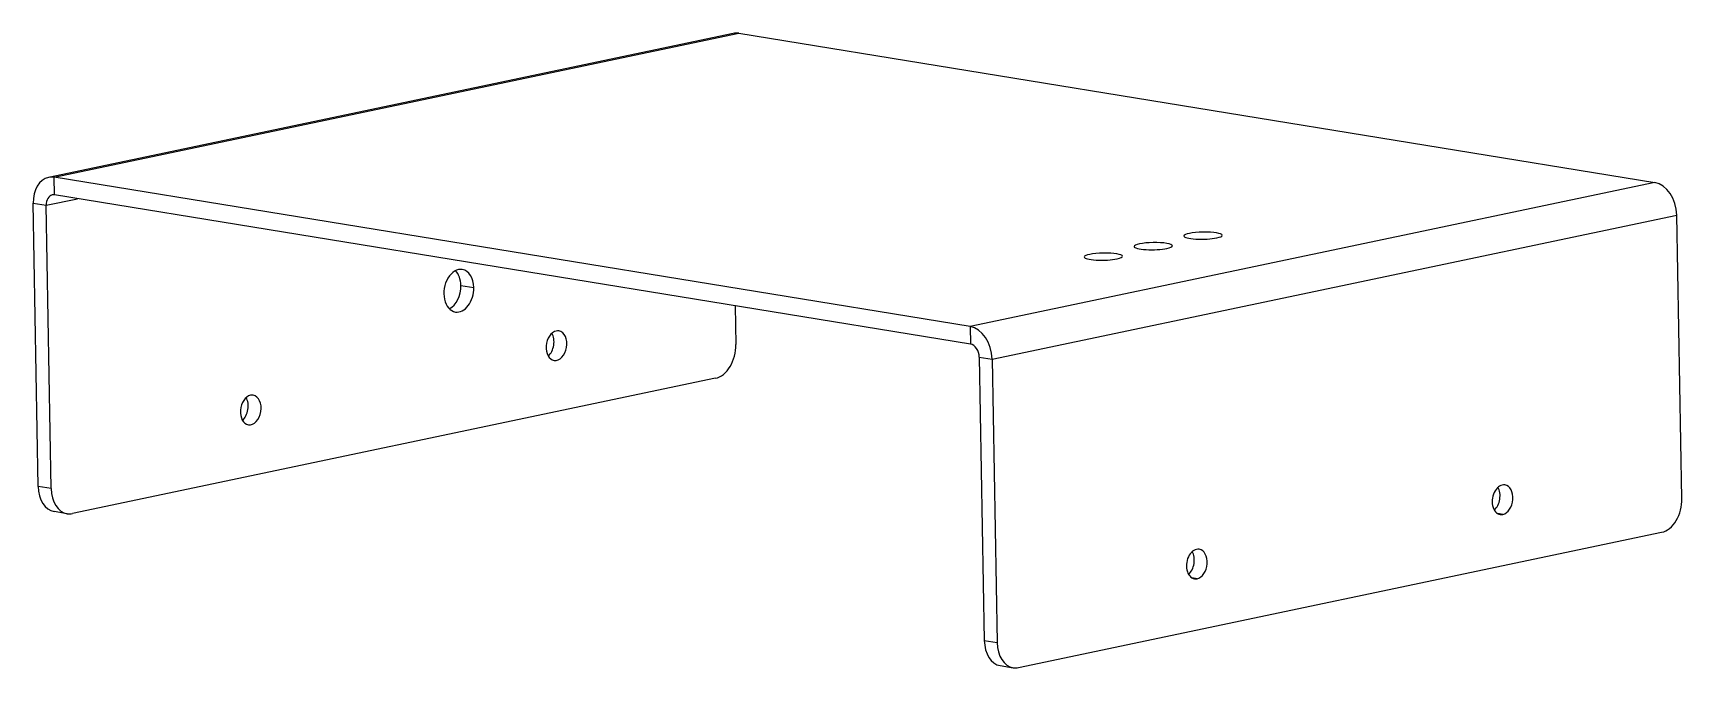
# Model space of a CAD drawing. Header units: millimetres. Extents: x 80 to 217, y 78 to 132.
import ezdxf

# ---------------------------------------------------------------- set-up
doc = ezdxf.new("R2010")
doc.units = ezdxf.units.MM
doc.layers.add('View014', color=7, linetype='CONTINUOUS')

msp = doc.modelspace()

# ---------------------------------------------------------------- linework, layer by layer
at = {"layer": 'View014'}
for p, q in [((138.113, 131.499), (80.8946, 119.465)), ((81.3655, 119.474), (138.583, 131.509)), ((138.583, 131.509), (215.126, 119.048)), ((81.3917, 118.001), (81.3655, 119.474)), ((157.908, 107.014), (81.3655, 119.474)), ((215.126, 119.048), (157.908, 107.014)), ((80.0319, 93.6374), (79.6107, 117.311)), ((79.6107, 117.311), (80.6898, 117.136)), ((80.6898, 117.136), (83.3149, 117.688)), ((157.934, 105.541), (81.3917, 118.001)), ((81.111, 93.4618), (80.6898, 117.136)), ((159.75, 104.265), (216.968, 116.3)), ((217.389, 92.6259), (216.968, 116.3)), ((115.349, 110.433), (116.428, 110.257)), ((138.271, 108.742), (138.329, 105.496)), ((157.908, 107.014), (157.934, 105.541)), ((158.671, 104.441), (159.75, 104.265)), ((158.671, 104.441), (159.092, 80.7672)), ((159.75, 104.265), (160.171, 80.5915)), ((136.637, 102.675), (82.8907, 91.3711)), ((81.111, 93.4618), (80.0319, 93.6374)), ((82.4453, 91.3594), (81.3662, 91.535)), ((202.427, 91.3031), (201.995, 91.3735)), ((161.951, 78.5009), (215.697, 89.8049)), ((176.874, 85.9286), (176.442, 85.9989)), ((159.092, 80.7672), (160.171, 80.5915)), ((160.426, 78.6648), (161.506, 78.4891))]:
    msp.add_line(p, q, dxfattribs=at)
for centre, major_axis, ratio, start_param, end_param in [((138.627, 129.053), (-0.5146, 2.4465), 0.704619, 6.0174, 0), ((81.4092, 117.019), (-0.5146, 2.4465), 0.704619, 0, 1.30501), ((81.4092, 117.019), (-0.5146, 2.4465), 0.704619, 6.0174, 0), ((215.17, 116.593), (0.5146, -2.4465), 0.704619, -4.97817, -3.40738), ((81.4092, 117.019), (-0.2058, 0.9786), 0.704619, 0, 1.30501), ((81.4092, 117.019), (-0.2058, 0.9786), 0.704619, 6.0174, 0), ((177.373, 114.597), (1.5998, 0.0285), 0.186384, 0, 3.14159), ((177.373, 114.597), (1.5998, 0.0285), 0.186384, 3.14159, 5.51215), ((177.373, 114.597), (1.5998, 0.0285), 0.186384, 5.51215, 0), ((169.041, 112.845), (1.5998, 0.0285), 0.186384, 0, 3.14159), ((173.207, 113.721), (1.5998, 0.0285), 0.186384, 0, 3.14159), ((173.207, 113.721), (1.5998, 0.0285), 0.186384, 3.14159, 5.51215), ((173.207, 113.721), (1.5998, 0.0285), 0.186384, 5.51215, 0), ((115.179, 109.994), (-0.2892, -1.7766), 0.68467, 3.14159, 0), ((114.099, 110.17), (-0.2892, -1.7766), 0.68467, 1.82939, 2.68203), ((115.179, 109.994), (-0.2892, -1.7766), 0.68467, 1.82939, 3.14159), ((169.041, 112.845), (1.5998, 0.0285), 0.186384, 3.14159, 5.51215), ((169.041, 112.845), (1.5998, 0.0285), 0.186384, 5.51215, 0), ((114.099, 110.17), (-0.2892, -1.7766), 0.68467, 0.459562, 1.82939), ((115.179, 109.994), (-0.2892, -1.7766), 0.68467, 0, 1.82939), ((123.345, 105.401), (0.2008, 1.2338), 0.68467, -6.02459, -3.14159), ((122.266, 105.577), (0.2008, 1.2338), 0.68467, -2.44876, -0.692833), ((123.345, 105.401), (0.2008, 1.2338), 0.68467, -3.14159, 0), ((123.345, 105.401), (0.2008, 1.2338), 0.68467, 0, -6.02459), ((157.952, 104.558), (0.5146, -2.4465), 0.704619, -4.97817, -3.40738), ((136.593, 105.131), (0.4017, 2.4675), 0.68467, -2.883, -1.3122), ((157.952, 104.558), (0.2058, -0.9786), 0.704619, -4.97817, -3.40738), ((97.7917, 100.027), (0.2008, 1.2338), 0.68467, -6.02459, -3.14159), ((96.7126, 100.202), (0.2008, 1.2338), 0.68467, -2.44876, -0.692833), ((97.7917, 100.027), (0.2008, 1.2338), 0.68467, -3.14159, 0), ((97.7917, 100.027), (0.2008, 1.2338), 0.68467, 0, -6.02459), ((202.406, 92.531), (-0.2008, -1.2338), 0.68467, 3.14159, 0), ((202.406, 92.531), (-0.2008, -1.2338), 0.68467, 0.258594, 3.14159), ((81.7679, 94.0026), (0.4017, 2.4675), 0.68467, -4.45379, -3.14159), ((82.847, 93.8269), (0.4017, 2.4675), 0.68467, -4.45379, -3.14159), ((201.327, 92.7067), (-0.2008, -1.2338), 0.68467, 0.692833, 2.44876), ((215.653, 92.2607), (0.4017, 2.4675), 0.68467, -2.883, -1.3122), ((82.847, 93.8269), (0.4017, 2.4675), 0.68467, -3.14159, -2.883), ((202.406, 92.531), (-0.2008, -1.2338), 0.68467, 0, 0.258594), ((176.852, 87.1565), (-0.2008, -1.2338), 0.68467, 3.14159, 0), ((176.852, 87.1565), (-0.2008, -1.2338), 0.68467, 0.258594, 3.14159), ((175.773, 87.3321), (-0.2008, -1.2338), 0.68467, 0.692833, 2.44876), ((176.852, 87.1565), (-0.2008, -1.2338), 0.68467, 0, 0.258594), ((160.828, 81.1323), (0.4017, 2.4675), 0.68467, -4.45379, -3.14159), ((161.907, 80.9567), (0.4017, 2.4675), 0.68467, -4.45379, -3.14159), ((161.907, 80.9567), (0.4017, 2.4675), 0.68467, -3.14159, -2.883)]:
    msp.add_ellipse(centre, major_axis=major_axis, ratio=ratio, start_param=start_param, end_param=end_param, dxfattribs=at)

doc.saveas('drawing.dxf')
